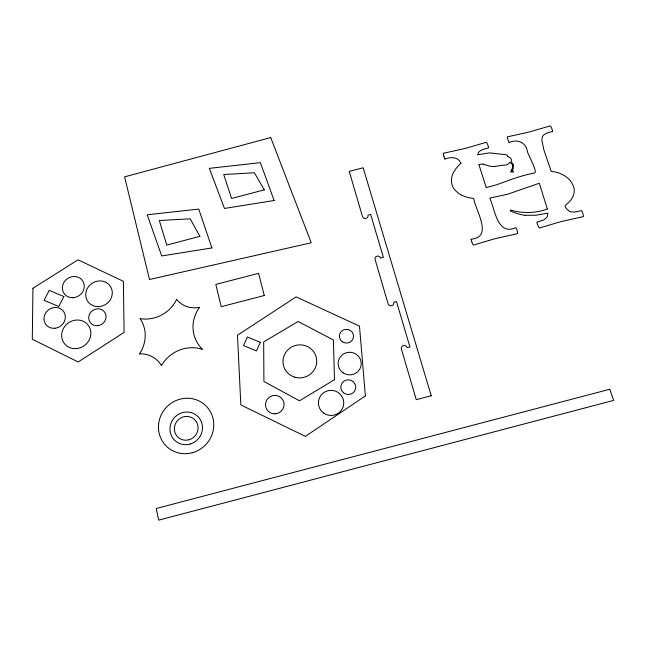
<?xml version="1.0" encoding="UTF-8"?>
<svg xmlns="http://www.w3.org/2000/svg" width="646" height="646" viewBox="0 0 646 646"><rect width="100%" height="100%" fill="white"/><g stroke="black" fill="none" stroke-linecap="round" stroke-linejoin="round"><path stroke-width="0.97" d="M513.021 168.299L513.417 164.577L510.962 161.605A4.902 4.441 10.6 0 0 511.382 160.103L511.309 159.344A2.342 2.116 10.8 0 0 511.115 158.868L509.888 157.616A8.002 7.251 10.7 0 0 508.903 157.051L508.652 156.93A3.545 3.206 10.6 0 1 507.619 156.275M444.949 159.029C450.561 156.776 458.426 156.663 460.897 163.365M510.647 210.265L510.38 210.426A0.832 0.767 13.7 0 0 510.283 210.677L510.38 210.967M443.39 153.28L465.217 148.451L486.381 142.249A11.499 10.417 8 0 1 487.754 144.882L488.045 145.657A14.527 13.17 7.9 0 1 488.618 147.813L482.683 149.533L479.397 151.422A6.064 5.499 8.8 0 0 478.379 152.755A7.55 6.856 8.9 0 0 477.717 154.774L489.684 152.868L502.2 154.321A19.009 17.103 9.4 0 0 503.888 154.442L506.666 154.935A1.567 1.421 10.4 0 1 507.013 155.242L507.36 155.767A6.565 5.919 10.7 0 0 507.611 156.162L507.667 156.227M495.579 166.393L501.974 165.328A16.861 15.351 11.5 0 1 503.242 165.223L506.706 164.851A4.336 3.933 10.6 0 0 507.328 164.601L507.514 164.496A7.469 6.759 10.3 0 0 509.541 162.582C512.795 162.84 513.489 166.943 512.012 169.317A12.775 11.588 10.4 0 1 511.785 169.696L511.051 171.255A4.312 3.908 11.8 0 0 511.01 172.014M525.166 215.263L535.631 215.271L547.824 213.14L547.501 215.885A7.154 6.525 15.9 0 1 546.774 217.516L543.714 219.963L536.866 222.176A14.575 13.275 16.9 0 0 537.351 224.033L537.537 224.598M140.23 318.664L141.74 318.874A32.793 30.62 -29.2 0 0 176.576 299.437M483.248 164.197L487.052 165.344A18.371 16.618 9.2 0 0 495.587 166.45M471.693 241.628L471.507 241.071A13.76 12.75 13.5 0 1 471.055 239.198C493.746 237.324 475.319 210.216 473.76 198.532L467.696 197.539L462.011 195.447A22.109 20.212 9 0 1 456.036 191.071C450.036 185.814 450.23 176.6 454.727 170.463A35.288 32.276 10.5 0 1 460.905 163.365M443.972 156.55L444.093 156.938A14.511 13.203 6.8 0 0 444.941 159.021M478.952 164.665L486.228 187.59L496.58 184.78L512.125 179.168A178.038 164.132 27.6 0 1 533.725 173.104C539.539 173.717 527.096 153.926 527.193 150.437C525.384 141.668 516.461 139.051 509.113 142.556A15.351 13.776 10.6 0 1 508.257 140.473L508.095 140.101A13.857 12.435 10.5 0 1 507.368 136.847L529.227 132.034L550.311 125.849A11.555 10.32 11.4 0 1 551.741 128.457L552.055 129.232A13.905 12.427 11.4 0 1 552.661 131.372L547.033 133.06L543.787 134.828L542.365 136.758L541.849 140.23L543.916 150.058L551.24 171.424L554.284 171.82A28.384 25.727 15.4 0 1 559.428 173.185L564.257 175.462L567.689 177.949A20.809 18.823 15.3 0 1 572.824 184.772C576.337 191.216 573.099 198.863 567.826 203.207A38.09 34.432 13.7 0 1 565.904 204.863C563.223 206.583 567.826 209.99 569.522 211.29A6.185 5.588 17.2 0 0 570.725 211.807L574.722 212.098L581.505 210.628A7.607 6.88 17.9 0 1 582.522 212.502L582.918 213.624A12.242 11.087 17.8 0 1 583.354 216.612L560.962 221.618L539.248 228.054A14.543 13.251 17 0 1 537.601 224.582M547.323 208.852L539.289 183.254L507.538 194.268L489.757 198.08C494.909 209.118 497.25 236.242 515.847 227.61A7.736 7.13 15 0 1 516.816 229.5L517.188 230.63A12.161 11.208 14.8 0 1 517.567 233.642L495.135 238.657L473.324 245.117A14.454 13.396 13.7 0 1 471.75 241.62M444.004 156.542A13.792 12.549 6.7 0 1 443.309 153.28M513.11 172.183A6.912 6.258 12 0 1 512.972 168.283M513.19 172.111A3.819 3.456 11.8 0 1 512.294 169.567A7.615 6.904 12.1 0 0 511.107 172.054M478.977 164.714A9.327 8.503 9.5 0 1 483.256 164.116M525.158 215.352A44.703 40.456 12.9 0 1 510.421 210.903M547.396 209.005A54.45 49.161 12 0 1 510.703 210.071M140.174 318.736A33.431 31.218 -36.5 0 1 139.552 353.798M139.584 353.863A26.179 24.742 -40.5 0 1 161.427 365.539M161.508 365.539A34.424 33.019 -37.9 0 1 202.287 349.252M202.335 349.171A33.721 32.292 -25 0 1 199.541 307.383M199.493 307.318A23.539 22.19 -24.6 0 1 176.657 299.421M32.946 288.229L32.3 339.263L78.158 361.954L124.105 332.391L123.37 281.317L78.069 259.821L32.946 288.229M260.338 342.348L256.454 350.923L243.51 345.537L247.418 337.002L260.338 342.348M63.881 296.554L58.778 306.511L44.081 300.301L49.209 290.393L63.881 296.554M365.378 395.917L305.364 436.381L240.829 404.913L237.478 335.234L296.126 296.885L359.483 326.149L365.378 395.917M334.483 379.711L299.478 400.786L263.923 381.52L263.665 341.92L298.161 321.482L333.417 340.014L334.483 379.711M270.706 137.574L124.597 176.851L149.492 279.508L311.267 242.775L270.706 137.574M264.279 189.851L231.583 198.467L223.734 174.517L254.395 172.773L264.279 189.851M199.848 236.347L166.757 245.1L159.328 220.528L190.239 218.816L199.848 236.347M431.221 395.764L416.266 399.68L401.424 349.147A2.98 2.875 15.6 0 1 403.459 345.618A2.98 2.875 15.6 0 1 407.142 347.661L409.927 346.934L396.466 301.529L393.721 302.247A2.931 2.802 7.9 0 1 391.702 305.687A2.931 2.802 7.9 0 1 388.084 303.709L375.1 259.514A2.891 2.729 3.1 0 1 377.111 256.155A2.891 2.729 3.1 0 1 380.664 258.069L383.377 257.374L370.642 214.407L367.97 215.094A2.85 2.665 0 0 1 365.975 218.372A2.85 2.665 0 0 1 362.479 216.507L349.22 171.351L363.165 167.774L431.221 395.764M609.776 389.255L156.259 508.507L158.69 520.151L613.7 400.375L609.776 389.255M264.279 295.545L221.231 306.689L215.837 284.393L258.594 273.347L264.279 295.545M274.13 200.518L224.461 208.456L209.328 168.348L260.37 162.655L274.13 200.518M211.888 247.935L161.694 255.945L147.223 214.771L198.75 209.07L211.888 247.935M54.862 328.257A11.006 10.094 -37 0 0 63.792 311.76A11.006 10.094 -37 0 0 45.285 313.625A11.006 10.094 -37 0 0 54.862 328.257M76.656 348.582A15.02 13.881 -37.8 0 0 88.688 325.931A15.02 13.881 -37.8 0 0 63.405 328.499A15.02 13.881 -37.8 0 0 76.656 348.582M97.675 325.681A8.883 8.236 -35.2 0 0 104.765 312.309A8.883 8.236 -35.2 0 0 89.746 313.819A8.883 8.236 -35.2 0 0 97.675 325.681M98.515 306.64A13.582 12.557 -32.9 0 0 110.757 286.969A13.582 12.557 -32.9 0 0 87.759 287.736A13.582 12.557 -32.9 0 0 98.515 306.64M72.812 297.717A11.257 10.328 -33.6 0 0 83.059 281.486A11.257 10.328 -33.6 0 0 64.067 282.116A11.257 10.328 -33.6 0 0 72.812 297.717M192.209 452.757A28.238 27.14 -47 0 0 206.405 406.35A28.238 27.14 -47 0 0 159.683 418.81A28.238 27.14 -47 0 0 192.209 452.757M189.076 439.756A12.121 11.644 -47.5 0 0 194.769 419.738A12.121 11.644 -47.5 0 0 174.824 425.48A12.121 11.644 -47.5 0 0 189.076 439.756M190.158 444.028A16.61 15.964 -47.5 0 0 197.926 416.573A16.61 15.964 -47.5 0 0 170.592 424.479A16.61 15.964 -47.5 0 0 190.158 444.028M274.913 413.844A9.335 9.173 -32.3 0 0 282.786 399.801A9.335 9.173 -32.3 0 0 266.701 400.237A9.335 9.173 -32.3 0 0 274.913 413.844M323.775 413.149A12.67 12.54 1.7 0 0 343.696 404.041A12.67 12.54 1.7 0 0 325.754 391.524A12.67 12.54 1.7 0 0 323.775 413.149M343.083 372.799A11.539 11.281 4.7 0 0 361.179 364.57A11.539 11.281 4.7 0 0 344.778 353.338A11.539 11.281 4.7 0 0 343.083 372.799M342.372 341.807A7.09 6.88 1.3 0 0 353.507 336.784A7.09 6.88 1.3 0 0 343.446 329.945A7.09 6.88 1.3 0 0 342.372 341.807M343.365 392.679A7.477 7.356 8.2 0 0 355.623 388.65A7.477 7.356 8.2 0 0 345.901 380.195A7.477 7.356 8.2 0 0 343.365 392.679M294.616 377.135A16.893 16.497 -13.3 0 0 316.362 357.803A16.893 16.497 -13.3 0 0 288.584 349.203A16.893 16.497 -13.3 0 0 294.616 377.135"/></g></svg>
